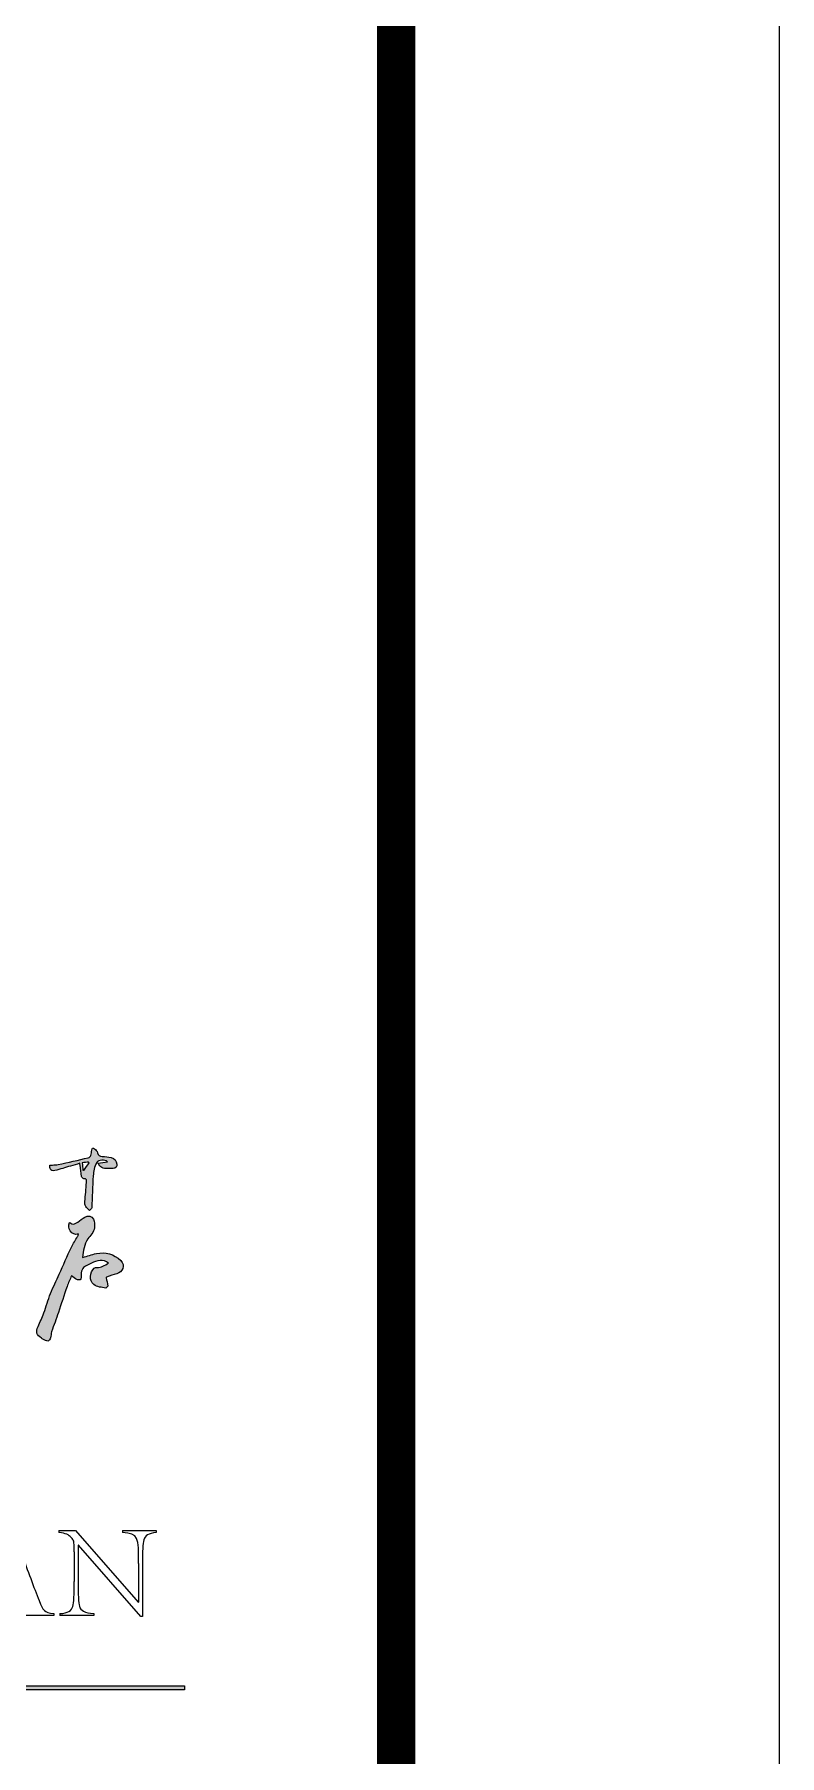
# Model space of a CAD drawing. Header units: inches. Extents: x -3272461 to -2504170, y 403793 to 1071042.
# Drawn here: x -2943617 to -2940702, y 763879 to 770612 of the extents above; entities that cross this region are included whole.
import ezdxf

# ---------------------------------------------------------------- set-up
doc = ezdxf.new("R2010")
doc.units = ezdxf.units.IN
doc.header["$LTSCALE"] = 1000
doc.header["$MEASUREMENT"] = 0
doc.layers.get('0').update_dxf_attribs({"lineweight": 18})
doc.layers.add('PUB_TITLE', color=153, linetype='Continuous', lineweight=18)
doc.layers.add('图层 1', color=7, linetype='Continuous', lineweight=18)

msp = doc.modelspace()

# ---------------------------------------------------------------- hatches: boundary and pattern name
h = msp.add_hatch(color=256)
edge = h.paths.add_edge_path(flags=0)
edge.add_spline(control_points=[(-2943316.7, 766218.2), (-2943328, 766220.7), (-2943339.6, 766223.5), (-2943351.1, 766223.2)], knot_values=[0, 0, 0, 0, 34.842868, 34.842868, 34.842868, 34.842868], weights=[1, 1, 1, 1], degree=3, periodic=0)
edge.add_spline(control_points=[(-2943351.1, 766223.2), (-2943362.5, 766223), (-2943367.3, 766226.7), (-2943370, 766237.5)], knot_values=[0, 0, 0, 0, 26.477189, 26.477189, 26.477189, 26.477189], weights=[1, 1, 1, 1], degree=3, periodic=0)
edge.add_spline(control_points=[(-2943370, 766237.5), (-2943371.6, 766243.4), (-2943376.8, 766248.9), (-2943381.6, 766253)], knot_values=[0, 0, 0, 0, 19.651519, 19.651519, 19.651519, 19.651519], weights=[1, 1, 1, 1], degree=3, periodic=0)
edge.add_spline(control_points=[(-2943381.6, 766253), (-2943387.6, 766258), (-2943391.8, 766255.2), (-2943392.7, 766247.5)], knot_values=[0, 0, 0, 0, 16.866186, 16.866186, 16.866186, 16.866186], weights=[1, 1, 1, 1], degree=3, periodic=0)
edge.add_spline(control_points=[(-2943392.7, 766247.5), (-2943393.4, 766240.5), (-2943393.9, 766233.2), (-2943396.2, 766226.7)], knot_values=[0, 0, 0, 0, 21.097334, 21.097334, 21.097334, 21.097334], weights=[1, 1, 1, 1], degree=3, periodic=0)
edge.add_spline(control_points=[(-2943396.2, 766226.7), (-2943397.6, 766222.9), (-2943402, 766218.5), (-2943405.9, 766217.6)], knot_values=[0, 0, 0, 0, 13.685045, 13.685045, 13.685045, 13.685045], weights=[1, 1, 1, 1], degree=3, periodic=0)
edge.add_spline(control_points=[(-2943405.9, 766217.6), (-2943445, 766208.4), (-2943484.4, 766199.9), (-2943523.7, 766191.4)], knot_values=[0, 0, 0, 0, 120.770531, 120.770531, 120.770531, 120.770531], weights=[1, 1, 1, 1], degree=3, periodic=0)
edge.add_spline(control_points=[(-2943523.7, 766191.4), (-2943530.9, 766189.9), (-2943538.4, 766189.7), (-2943545.7, 766189.1)], knot_values=[0, 0, 0, 0, 22.133973, 22.133973, 22.133973, 22.133973], weights=[1, 1, 1, 1], degree=3, periodic=0)
edge.add_spline(control_points=[(-2943545.7, 766189.1), (-2943549.2, 766188.7), (-2943552.7, 766188.9), (-2943556.3, 766188.9)], knot_values=[0, 0, 0, 0, 10.534797, 10.534797, 10.534797, 10.534797], weights=[1, 1, 1, 1], degree=3, periodic=0)
edge.add_spline(control_points=[(-2943556.3, 766188.9), (-2943556.1, 766184.6), (-2943556.8, 766179.9), (-2943555.5, 766176)], knot_values=[0, 0, 0, 0, 13.063534, 13.063534, 13.063534, 13.063534], weights=[1, 1, 1, 1], degree=3, periodic=0)
edge.add_spline(control_points=[(-2943555.5, 766176), (-2943552.5, 766166.8), (-2943544.9, 766165), (-2943536.6, 766167.3)], knot_values=[0, 0, 0, 0, 23.462993, 23.462993, 23.462993, 23.462993], weights=[1, 1, 1, 1], degree=3, periodic=0)
edge.add_spline(control_points=[(-2943536.6, 766167.3), (-2943516.2, 766173.1), (-2943496, 766179.3), (-2943475.7, 766185.3)], knot_values=[0, 0, 0, 0, 63.546038, 63.546038, 63.546038, 63.546038], weights=[1, 1, 1, 1], degree=3, periodic=0)
edge.add_spline(control_points=[(-2943475.7, 766185.3), (-2943463.7, 766188.8), (-2943451.8, 766192.3), (-2943439, 766196.1)], knot_values=[0, 0, 0, 0, 38.203146, 38.203146, 38.203146, 38.203146], weights=[1, 1, 1, 1], degree=3, periodic=0)
edge.add_spline(control_points=[(-2943439, 766196.1), (-2943438.5, 766192), (-2943438.3, 766190.3), (-2943438.1, 766188.6)], knot_values=[0, 0, 0, 0, 7.519536, 7.519536, 7.519536, 7.519536], weights=[1, 1, 1, 1], degree=3, periodic=0)
edge.add_spline(control_points=[(-2943438.1, 766188.6), (-2943436.2, 766174), (-2943434.7, 766159.3), (-2943432, 766144.8)], knot_values=[0, 0, 0, 0, 44.25842, 44.25842, 44.25842, 44.25842], weights=[1, 1, 1, 1], degree=3, periodic=0)
edge.add_spline(control_points=[(-2943432, 766144.8), (-2943431.3, 766141.1), (-2943426.4, 766135.1), (-2943423.8, 766135.4)], knot_values=[0, 0, 0, 0, 13.007165, 13.007165, 13.007165, 13.007165], weights=[1, 1, 1, 1], degree=3, periodic=0)
edge.add_spline(control_points=[(-2943423.8, 766135.4), (-2943410.7, 766136.5), (-2943412.6, 766128.5), (-2943413.3, 766120.5)], knot_values=[0, 0, 0, 0, 23.075484, 23.075484, 23.075484, 23.075484], weights=[1, 1, 1, 1], degree=3, periodic=0)
edge.add_spline(control_points=[(-2943413.3, 766120.5), (-2943415.4, 766095.9), (-2943416.8, 766071.2), (-2943419.7, 766046.8)], knot_values=[0, 0, 0, 0, 74.052964, 74.052964, 74.052964, 74.052964], weights=[1, 1, 1, 1], degree=3, periodic=0)
edge.add_spline(control_points=[(-2943419.7, 766046.8), (-2943421.6, 766031.6), (-2943412.2, 766023), (-2943401.4, 766010.8)], knot_values=[0, 0, 0, 0, 41.865386, 41.865386, 41.865386, 41.865386], weights=[1, 1, 1, 1], degree=3, periodic=0)
edge.add_spline(control_points=[(-2943401.4, 766010.8), (-2943398, 766014.9), (-2943392.8, 766018.1), (-2943392.6, 766021.7)], knot_values=[0, 0, 0, 0, 14.260985, 14.260985, 14.260985, 14.260985], weights=[1, 1, 1, 1], degree=3, periodic=0)
edge.add_spline(control_points=[(-2943392.6, 766021.7), (-2943390.4, 766063.2), (-2943389.7, 766104.9), (-2943386.8, 766146.5)], knot_values=[0, 0, 0, 0, 124.906471, 124.906471, 124.906471, 124.906471], weights=[1, 1, 1, 1], degree=3, periodic=0)
edge.add_spline(control_points=[(-2943386.8, 766146.5), (-2943385.5, 766164.4), (-2943382.7, 766182.7), (-2943372.8, 766198.8)], knot_values=[0, 0, 0, 0, 54.758291, 54.758291, 54.758291, 54.758291], weights=[1, 1, 1, 1], degree=3, periodic=0)
edge.add_spline(control_points=[(-2943372.8, 766198.8), (-2943365.9, 766209.9), (-2943341.5, 766212.7), (-2943330.3, 766201.5)], knot_values=[0, 0, 0, 0, 47.254849, 47.254849, 47.254849, 47.254849], weights=[1, 1, 1, 1], degree=3, periodic=0)
edge.add_spline(control_points=[(-2943330.3, 766201.5), (-2943343.3, 766199.9), (-2943355.1, 766198.4), (-2943367.1, 766196.9)], knot_values=[0, 0, 0, 0, 37.08, 37.08, 37.08, 37.08], weights=[1, 1, 1, 1], degree=3, periodic=0)
edge.add_spline(control_points=[(-2943367.1, 766196.9), (-2943359.8, 766180.3), (-2943347.8, 766174.4), (-2943331.5, 766175.7)], knot_values=[0, 0, 0, 0, 44.75449, 44.75449, 44.75449, 44.75449], weights=[1, 1, 1, 1], degree=3, periodic=0)
edge.add_spline(control_points=[(-2943331.5, 766175.7), (-2943323.8, 766176.3), (-2943316, 766175.8), (-2943308.2, 766175.8)], knot_values=[0, 0, 0, 0, 23.29589, 23.29589, 23.29589, 23.29589], weights=[1, 1, 1, 1], degree=3, periodic=0)
edge.add_spline(control_points=[(-2943308.2, 766175.8), (-2943298.4, 766175.8), (-2943292.1, 766183.4), (-2943293.9, 766193.2)], knot_values=[0, 0, 0, 0, 26.05493, 26.05493, 26.05493, 26.05493], weights=[1, 1, 1, 1], degree=3, periodic=0)
edge.add_spline(control_points=[(-2943293.9, 766193.2), (-2943296.4, 766206.2), (-2943303.5, 766215.3), (-2943316.7, 766218.2)], knot_values=[0, 0, 0, 0, 36.113608, 36.113608, 36.113608, 36.113608], weights=[1, 1, 1, 1], degree=3, periodic=0)
edge = h.paths.add_edge_path(flags=0)
edge.add_spline(control_points=[(-2943404.6, 766200.8), (-2943403.7, 766199.7), (-2943402.9, 766198.7), (-2943402.1, 766197.7)], knot_values=[0, 0, 0, 0, 3.92456, 3.92456, 3.92456, 3.92456], weights=[1, 1, 1, 1], degree=3, periodic=0)
edge.add_spline(control_points=[(-2943402.1, 766197.7), (-2943409.1, 766188), (-2943416.2, 766178.2), (-2943423.3, 766168.5)], knot_values=[0, 0, 0, 0, 36.100795, 36.100795, 36.100795, 36.100795], weights=[1, 1, 1, 1], degree=3, periodic=0)
edge.add_spline(control_points=[(-2943423.3, 766168.5), (-2943424.4, 766168.8), (-2943425.5, 766169.1), (-2943426.7, 766169.4)], knot_values=[0, 0, 0, 0, 3.518344, 3.518344, 3.518344, 3.518344], weights=[1, 1, 1, 1], degree=3, periodic=0)
edge.add_spline(control_points=[(-2943426.7, 766169.4), (-2943427.6, 766178.5), (-2943428.6, 766187.6), (-2943429.7, 766197.8)], knot_values=[0, 0, 0, 0, 28.483965, 28.483965, 28.483965, 28.483965], weights=[1, 1, 1, 1], degree=3, periodic=0)
edge.add_spline(control_points=[(-2943429.7, 766197.8), (-2943420.7, 766198.8), (-2943412.7, 766199.8), (-2943404.6, 766200.8)], knot_values=[0, 0, 0, 0, 25.274546, 25.274546, 25.274546, 25.274546], weights=[1, 1, 1, 1], degree=3, periodic=0)
edge = h.paths.add_edge_path(flags=0)
edge.add_spline(control_points=[(-2943428.2, 765827.8), (-2943426.7, 765853.6), (-2943421.7, 765878.1), (-2943407.6, 765899.9)], knot_values=[0, 0, 0, 0, 75.794614, 75.794614, 75.794614, 75.794614], weights=[1, 1, 1, 1], degree=3, periodic=0)
edge.add_spline(control_points=[(-2943407.6, 765899.9), (-2943398.3, 765914.2), (-2943383.7, 765925.9), (-2943382.2, 765944.1)], knot_values=[0, 0, 0, 0, 51.688747, 51.688747, 51.688747, 51.688747], weights=[1, 1, 1, 1], degree=3, periodic=0)
edge.add_spline(control_points=[(-2943382.2, 765944.1), (-2943381.3, 765955.2), (-2943382, 765967.6), (-2943386.1, 765977.6)], knot_values=[0, 0, 0, 0, 34.116049, 34.116049, 34.116049, 34.116049], weights=[1, 1, 1, 1], degree=3, periodic=0)
edge.add_spline(control_points=[(-2943386.1, 765977.6), (-2943391.7, 765990.9), (-2943407.3, 765993.5), (-2943419.4, 765985.6)], knot_values=[0, 0, 0, 0, 39.270942, 39.270942, 39.270942, 39.270942], weights=[1, 1, 1, 1], degree=3, periodic=0)
edge.add_spline(control_points=[(-2943419.4, 765985.6), (-2943428.8, 765979.3), (-2943438, 765972.7), (-2943447.2, 765966.1)], knot_values=[0, 0, 0, 0, 33.907497, 33.907497, 33.907497, 33.907497], weights=[1, 1, 1, 1], degree=3, periodic=0)
edge.add_spline(control_points=[(-2943447.2, 765966.1), (-2943457.1, 765959), (-2943467, 765953.8), (-2943478.1, 765963.9)], knot_values=[0, 0, 0, 0, 34.412729, 34.412729, 34.412729, 34.412729], weights=[1, 1, 1, 1], degree=3, periodic=0)
edge.add_spline(control_points=[(-2943478.1, 765963.9), (-2943478.4, 765964.3), (-2943479.4, 765963.9), (-2943480.1, 765963.8)], knot_values=[0, 0, 0, 0, 2.118778, 2.118778, 2.118778, 2.118778], weights=[1, 1, 1, 1], degree=3, periodic=0)
edge.add_spline(control_points=[(-2943480.1, 765963.8), (-2943481.8, 765952.7), (-2943485.5, 765942.7), (-2943476.4, 765931.3)], knot_values=[0, 0, 0, 0, 34.102346, 34.102346, 34.102346, 34.102346], weights=[1, 1, 1, 1], degree=3, periodic=0)
edge.add_spline(control_points=[(-2943476.4, 765931.3), (-2943467.8, 765920.5), (-2943459.9, 765914.6), (-2943443.9, 765920.1)], knot_values=[0, 0, 0, 0, 37.564667, 37.564667, 37.564667, 37.564667], weights=[1, 1, 1, 1], degree=3, periodic=0)
edge.add_spline(control_points=[(-2943443.9, 765920.1), (-2943446, 765914.5), (-2943446.6, 765911.8), (-2943448, 765909.4)], knot_values=[0, 0, 0, 0, 11.444245, 11.444245, 11.444245, 11.444245], weights=[1, 1, 1, 1], degree=3, periodic=0)
edge.add_spline(control_points=[(-2943448, 765909.4), (-2943456, 765895.5), (-2943465.3, 765882.2), (-2943472.1, 765867.7)], knot_values=[0, 0, 0, 0, 48.224772, 48.224772, 48.224772, 48.224772], weights=[1, 1, 1, 1], degree=3, periodic=0)
edge.add_spline(control_points=[(-2943472.1, 765867.7), (-2943488.5, 765833), (-2943503.5, 765797.6), (-2943519.3, 765762.5)], knot_values=[0, 0, 0, 0, 115.268592, 115.268592, 115.268592, 115.268592], weights=[1, 1, 1, 1], degree=3, periodic=0)
edge.add_spline(control_points=[(-2943519.3, 765762.5), (-2943530.7, 765737.1), (-2943543.3, 765712.2), (-2943553.7, 765686.4)], knot_values=[0, 0, 0, 0, 83.559607, 83.559607, 83.559607, 83.559607], weights=[1, 1, 1, 1], degree=3, periodic=0)
edge.add_spline(control_points=[(-2943553.7, 765686.4), (-2943563.6, 765661.5), (-2943570.7, 765635.6), (-2943580, 765610.5)], knot_values=[0, 0, 0, 0, 80.345641, 80.345641, 80.345641, 80.345641], weights=[1, 1, 1, 1], degree=3, periodic=0)
edge.add_spline(control_points=[(-2943580, 765610.5), (-2943586.7, 765592.4), (-2943594.8, 765574.8), (-2943602.4, 765557.1)], knot_values=[0, 0, 0, 0, 57.928285, 57.928285, 57.928285, 57.928285], weights=[1, 1, 1, 1], degree=3, periodic=0)
edge.add_spline(control_points=[(-2943602.4, 765557.1), (-2943611.9, 765535), (-2943608.8, 765525.1), (-2943588.6, 765512.5)], knot_values=[0, 0, 0, 0, 53.324417, 53.324417, 53.324417, 53.324417], weights=[1, 1, 1, 1], degree=3, periodic=0)
edge.add_spline(control_points=[(-2943588.6, 765512.5), (-2943586.6, 765511.3), (-2943585.6, 765508.3), (-2943583.6, 765507.5)], knot_values=[0, 0, 0, 0, 7.124062, 7.124062, 7.124062, 7.124062], weights=[1, 1, 1, 1], degree=3, periodic=0)
edge.add_spline(control_points=[(-2943583.6, 765507.5), (-2943577.1, 765504.5), (-2943570.3, 765500.3), (-2943563.7, 765500.4)], knot_values=[0, 0, 0, 0, 21.308546, 21.308546, 21.308546, 21.308546], weights=[1, 1, 1, 1], degree=3, periodic=0)
edge.add_spline(control_points=[(-2943563.7, 765500.4), (-2943560.3, 765500.5), (-2943555.7, 765508.3), (-2943554, 765513.4)], knot_values=[0, 0, 0, 0, 16.721871, 16.721871, 16.721871, 16.721871], weights=[1, 1, 1, 1], degree=3, periodic=0)
edge.add_spline(control_points=[(-2943554, 765513.4), (-2943551.5, 765520.9), (-2943552, 765529.5), (-2943549.5, 765537)], knot_values=[0, 0, 0, 0, 24.124804, 24.124804, 24.124804, 24.124804], weights=[1, 1, 1, 1], degree=3, periodic=0)
edge.add_spline(control_points=[(-2943549.5, 765537), (-2943540.9, 765562.4), (-2943531.3, 765587.3), (-2943522.7, 765612.6)], knot_values=[0, 0, 0, 0, 80.098623, 80.098623, 80.098623, 80.098623], weights=[1, 1, 1, 1], degree=3, periodic=0)
edge.add_spline(control_points=[(-2943522.7, 765612.6), (-2943511.3, 765646.3), (-2943500.8, 765680.4), (-2943489.2, 765714.1)], knot_values=[0, 0, 0, 0, 106.916061, 106.916061, 106.916061, 106.916061], weights=[1, 1, 1, 1], degree=3, periodic=0)
edge.add_spline(control_points=[(-2943489.2, 765714.1), (-2943484.3, 765728.2), (-2943477.6, 765741.7), (-2943471.4, 765756.4)], knot_values=[0, 0, 0, 0, 45.95587, 45.95587, 45.95587, 45.95587], weights=[1, 1, 1, 1], degree=3, periodic=0)
edge.add_spline(control_points=[(-2943471.4, 765756.4), (-2943463.7, 765750.7), (-2943457.9, 765745.2), (-2943451, 765741.5)], knot_values=[0, 0, 0, 0, 25.260704, 25.260704, 25.260704, 25.260704], weights=[1, 1, 1, 1], degree=3, periodic=0)
edge.add_spline(control_points=[(-2943451, 765741.5), (-2943447.4, 765739.5), (-2943441.8, 765739.2), (-2943437.7, 765740.4)], knot_values=[0, 0, 0, 0, 13.648132, 13.648132, 13.648132, 13.648132], weights=[1, 1, 1, 1], degree=3, periodic=0)
edge.add_spline(control_points=[(-2943437.7, 765740.4), (-2943435.5, 765741), (-2943433.9, 765746.3), (-2943433.6, 765749.6)], knot_values=[0, 0, 0, 0, 10.468751, 10.468751, 10.468751, 10.468751], weights=[1, 1, 1, 1], degree=3, periodic=0)
edge.add_spline(control_points=[(-2943433.6, 765749.6), (-2943433, 765755.6), (-2943434.9, 765761.9), (-2943433.5, 765767.5)], knot_values=[0, 0, 0, 0, 17.955761, 17.955761, 17.955761, 17.955761], weights=[1, 1, 1, 1], degree=3, periodic=0)
edge.add_spline(control_points=[(-2943433.5, 765767.5), (-2943431.6, 765775), (-2943429.6, 765785.1), (-2943424.1, 765788.6)], knot_values=[0, 0, 0, 0, 23.545532, 23.545532, 23.545532, 23.545532], weights=[1, 1, 1, 1], degree=3, periodic=0)
edge.add_spline(control_points=[(-2943424.1, 765788.6), (-2943404.4, 765800.9), (-2943383.8, 765812.2), (-2943360.1, 765815.4)], knot_values=[0, 0, 0, 0, 69.953017, 69.953017, 69.953017, 69.953017], weights=[1, 1, 1, 1], degree=3, periodic=0)
edge.add_spline(control_points=[(-2943360.1, 765815.4), (-2943348.3, 765817), (-2943337.1, 765815.3), (-2943326.9, 765804.9)], knot_values=[0, 0, 0, 0, 36.298344, 36.298344, 36.298344, 36.298344], weights=[1, 1, 1, 1], degree=3, periodic=0)
edge.add_spline(control_points=[(-2943326.9, 765804.9), (-2943342.3, 765798.5), (-2943354.3, 765787.2), (-2943371.7, 765789)], knot_values=[0, 0, 0, 0, 48.279492, 48.279492, 48.279492, 48.279492], weights=[1, 1, 1, 1], degree=3, periodic=0)
edge.add_spline(control_points=[(-2943371.7, 765789), (-2943375.1, 765789.3), (-2943379.7, 765787.7), (-2943382.4, 765785.3)], knot_values=[0, 0, 0, 0, 11.63689, 11.63689, 11.63689, 11.63689], weights=[1, 1, 1, 1], degree=3, periodic=0)
edge.add_spline(control_points=[(-2943382.4, 765785.3), (-2943400.1, 765769.6), (-2943404.5, 765737.6), (-2943384.8, 765721.7)], knot_values=[0, 0, 0, 0, 71.808373, 71.808373, 71.808373, 71.808373], weights=[1, 1, 1, 1], degree=3, periodic=0)
edge.add_spline(control_points=[(-2943384.8, 765721.7), (-2943370.9, 765710.6), (-2943353.7, 765711.5), (-2943337.8, 765707.9)], knot_values=[0, 0, 0, 0, 49.566485, 49.566485, 49.566485, 49.566485], weights=[1, 1, 1, 1], degree=3, periodic=0)
edge.add_spline(control_points=[(-2943337.8, 765707.9), (-2943335.7, 765707.4), (-2943329.5, 765713.5), (-2943329.8, 765716)], knot_values=[0, 0, 0, 0, 12.091291, 12.091291, 12.091291, 12.091291], weights=[1, 1, 1, 1], degree=3, periodic=0)
edge.add_spline(control_points=[(-2943329.8, 765716), (-2943330.9, 765726.7), (-2943333.7, 765737.2), (-2943336, 765747.8)], knot_values=[0, 0, 0, 0, 32.399498, 32.399498, 32.399498, 32.399498], weights=[1, 1, 1, 1], degree=3, periodic=0)
edge.add_spline(control_points=[(-2943336, 765747.8), (-2943337.6, 765748.8), (-2943336.1, 765750.5), (-2943334.3, 765751.1)], knot_values=[0, 0, 0, 0, 4.786292, 4.786292, 4.786292, 4.786292], weights=[1, 1, 1, 1], degree=3, periodic=0)
edge.add_spline(control_points=[(-2943334.3, 765751.1), (-2943320.9, 765755.6), (-2943307.7, 765760.8), (-2943294.1, 765764.1)], knot_values=[0, 0, 0, 0, 42.261771, 42.261771, 42.261771, 42.261771], weights=[1, 1, 1, 1], degree=3, periodic=0)
edge.add_spline(control_points=[(-2943294.1, 765764.1), (-2943272.1, 765769.6), (-2943258.9, 765795.8), (-2943279.1, 765815.6)], knot_values=[0, 0, 0, 0, 66.352598, 66.352598, 66.352598, 66.352598], weights=[1, 1, 1, 1], degree=3, periodic=0)
edge.add_spline(control_points=[(-2943279.1, 765815.6), (-2943306.2, 765842), (-2943338.3, 765850.1), (-2943374.5, 765842.8)], knot_values=[0, 0, 0, 0, 103.588255, 103.588255, 103.588255, 103.588255], weights=[1, 1, 1, 1], degree=3, periodic=0)
edge.add_spline(control_points=[(-2943374.5, 765842.8), (-2943392.2, 765839.3), (-2943409.5, 765833.1), (-2943428.2, 765827.8)], knot_values=[0, 0, 0, 0, 55.845286, 55.845286, 55.845286, 55.845286], weights=[1, 1, 1, 1], degree=3, periodic=0)
msp.add_hatch(color=256).paths.add_polyline_path([(-2944218.4, 764152.3), (-2943029.6, 764152.3), (-2943029.6, 764136.3), (-2944218.4, 764136.3)], flags=0)

# ---------------------------------------------------------------- linework, layer by layer
for p, q in [((-2943521.1, 764759), (-2943521.1, 764751.6)), ((-2943271.6, 764759), (-2943271.6, 764751.6)), ((-2943140, 764759), (-2943140, 764751.6)), ((-2943460.6, 764675.7), (-2943460.6, 764560.5)), ((-2943445.8, 764701.7), (-2943445.8, 764560.5)), ((-2943209, 764630), (-2943209, 764478.7)), ((-2943194.1, 764630), (-2943194.1, 764423)), ((-2943541.3, 764434.1), (-2943541.3, 764426.7)), ((-2943516.9, 764434.1), (-2943516.9, 764426.7)), ((-2943384.7, 764434.1), (-2943384.7, 764426.7))]:
    msp.add_line(p, q)
at = {"lineweight": 0}
for p, q in [((-2944218.4, 764152.3), (-2943029.6, 764152.3)), ((-2943029.6, 764136.3), (-2944218.4, 764136.3))]:
    msp.add_line(p, q, dxfattribs=at)
for points in [[(-2943523.7, 766191.4), (-2943484.4, 766199.9), (-2943445, 766208.4), (-2943405.9, 766217.6)], [(-2943405.9, 766217.6), (-2943402, 766218.5), (-2943397.6, 766222.9), (-2943396.2, 766226.7)], [(-2943396.2, 766226.7), (-2943393.9, 766233.2), (-2943393.4, 766240.5), (-2943392.7, 766247.5)], [(-2943392.7, 766247.5), (-2943391.8, 766255.2), (-2943387.6, 766258), (-2943381.6, 766253)], [(-2943381.6, 766253), (-2943376.8, 766248.9), (-2943371.6, 766243.4), (-2943370, 766237.5)], [(-2943370, 766237.5), (-2943367.3, 766226.7), (-2943362.5, 766223), (-2943351.1, 766223.2)], [(-2943351.1, 766223.2), (-2943339.6, 766223.5), (-2943328, 766220.7), (-2943316.7, 766218.2)], [(-2943316.7, 766218.2), (-2943303.5, 766215.3), (-2943296.4, 766206.2), (-2943293.9, 766193.2)], [(-2943556.3, 766188.9), (-2943552.7, 766188.9), (-2943549.2, 766188.7), (-2943545.7, 766189.1)], [(-2943555.5, 766176), (-2943556.8, 766179.9), (-2943556.1, 766184.6), (-2943556.3, 766188.9)], [(-2943536.6, 766167.3), (-2943544.9, 766165), (-2943552.5, 766166.8), (-2943555.5, 766176)], [(-2943545.7, 766189.1), (-2943538.4, 766189.7), (-2943530.9, 766189.9), (-2943523.7, 766191.4)], [(-2943475.7, 766185.3), (-2943496, 766179.3), (-2943516.2, 766173.1), (-2943536.6, 766167.3)], [(-2943439, 766196.1), (-2943451.8, 766192.3), (-2943463.7, 766188.8), (-2943475.7, 766185.3)], [(-2943438.1, 766188.6), (-2943438.3, 766190.3), (-2943438.5, 766192), (-2943439, 766196.1)], [(-2943432, 766144.8), (-2943434.7, 766159.3), (-2943436.2, 766174), (-2943438.1, 766188.6)], [(-2943404.6, 766200.8), (-2943412.7, 766199.8), (-2943420.7, 766198.8), (-2943429.7, 766197.8)], [(-2943429.7, 766197.8), (-2943428.6, 766187.6), (-2943427.6, 766178.5), (-2943426.7, 766169.4)], [(-2943426.7, 766169.4), (-2943425.5, 766169.1), (-2943424.4, 766168.8), (-2943423.3, 766168.5)], [(-2943423.3, 766168.5), (-2943416.2, 766178.2), (-2943409.1, 766188), (-2943402.1, 766197.7)], [(-2943402.1, 766197.7), (-2943402.9, 766198.7), (-2943403.7, 766199.7), (-2943404.6, 766200.8)], [(-2943386.8, 766146.5), (-2943389.7, 766104.9), (-2943390.4, 766063.2), (-2943392.6, 766021.7)], [(-2943372.8, 766198.8), (-2943382.7, 766182.7), (-2943385.5, 766164.4), (-2943386.8, 766146.5)], [(-2943330.3, 766201.5), (-2943341.5, 766212.7), (-2943365.9, 766209.9), (-2943372.8, 766198.8)], [(-2943367.1, 766196.9), (-2943355.1, 766198.4), (-2943343.3, 766199.9), (-2943330.3, 766201.5)], [(-2943331.5, 766175.7), (-2943347.8, 766174.4), (-2943359.8, 766180.3), (-2943367.1, 766196.9)], [(-2943308.2, 766175.8), (-2943316, 766175.8), (-2943323.8, 766176.3), (-2943331.5, 766175.7)], [(-2943293.9, 766193.2), (-2943292.1, 766183.4), (-2943298.4, 766175.8), (-2943308.2, 766175.8)], [(-2943423.8, 766135.4), (-2943426.4, 766135.1), (-2943431.3, 766141.1), (-2943432, 766144.8)], [(-2943413.3, 766120.5), (-2943412.6, 766128.5), (-2943410.7, 766136.5), (-2943423.8, 766135.4)], [(-2943419.7, 766046.8), (-2943416.8, 766071.2), (-2943415.4, 766095.9), (-2943413.3, 766120.5)], [(-2943401.4, 766010.8), (-2943412.2, 766023), (-2943421.6, 766031.6), (-2943419.7, 766046.8)], [(-2943392.6, 766021.7), (-2943392.8, 766018.1), (-2943398, 766014.9), (-2943401.4, 766010.8)], [(-2943476.4, 765931.3), (-2943485.5, 765942.7), (-2943481.8, 765952.7), (-2943480.1, 765963.8)], [(-2943480.1, 765963.8), (-2943479.4, 765963.9), (-2943478.4, 765964.3), (-2943478.1, 765963.9)], [(-2943478.1, 765963.9), (-2943467, 765953.8), (-2943457.1, 765959), (-2943447.2, 765966.1)], [(-2943447.2, 765966.1), (-2943438, 765972.7), (-2943428.8, 765979.3), (-2943419.4, 765985.6)], [(-2943419.4, 765985.6), (-2943407.3, 765993.5), (-2943391.7, 765990.9), (-2943386.1, 765977.6)], [(-2943382.2, 765944.1), (-2943383.7, 765925.9), (-2943398.3, 765914.2), (-2943407.6, 765899.9)], [(-2943386.1, 765977.6), (-2943382, 765967.6), (-2943381.3, 765955.2), (-2943382.2, 765944.1)], [(-2943443.9, 765920.1), (-2943459.9, 765914.6), (-2943467.8, 765920.5), (-2943476.4, 765931.3)], [(-2943472.1, 765867.7), (-2943465.3, 765882.2), (-2943456, 765895.5), (-2943448, 765909.4)], [(-2943448, 765909.4), (-2943446.6, 765911.8), (-2943446, 765914.5), (-2943443.9, 765920.1)], [(-2943407.6, 765899.9), (-2943421.7, 765878.1), (-2943426.7, 765853.6), (-2943428.2, 765827.8)], [(-2943519.3, 765762.5), (-2943503.5, 765797.6), (-2943488.5, 765833), (-2943472.1, 765867.7)], [(-2943428.2, 765827.8), (-2943409.5, 765833.1), (-2943392.2, 765839.3), (-2943374.5, 765842.8)], [(-2943360.1, 765815.4), (-2943383.8, 765812.2), (-2943404.4, 765800.9), (-2943424.1, 765788.6)], [(-2943374.5, 765842.8), (-2943338.3, 765850.1), (-2943306.2, 765842), (-2943279.1, 765815.6)], [(-2943326.9, 765804.9), (-2943337.1, 765815.3), (-2943348.3, 765817), (-2943360.1, 765815.4)], [(-2943279.1, 765815.6), (-2943258.9, 765795.8), (-2943272.1, 765769.6), (-2943294.1, 765764.1)], [(-2943553.7, 765686.4), (-2943543.3, 765712.2), (-2943530.7, 765737.1), (-2943519.3, 765762.5)], [(-2943471.4, 765756.4), (-2943477.6, 765741.7), (-2943484.3, 765728.2), (-2943489.2, 765714.1)], [(-2943451, 765741.5), (-2943457.9, 765745.2), (-2943463.7, 765750.7), (-2943471.4, 765756.4)], [(-2943433.6, 765749.6), (-2943433.9, 765746.3), (-2943435.5, 765741), (-2943437.7, 765740.4)], [(-2943433.5, 765767.5), (-2943434.9, 765761.9), (-2943433, 765755.6), (-2943433.6, 765749.6)], [(-2943424.1, 765788.6), (-2943429.6, 765785.1), (-2943431.6, 765775), (-2943433.5, 765767.5)], [(-2943384.8, 765721.7), (-2943404.5, 765737.6), (-2943400.1, 765769.6), (-2943382.4, 765785.3)], [(-2943382.4, 765785.3), (-2943379.7, 765787.7), (-2943375.1, 765789.3), (-2943371.7, 765789)], [(-2943371.7, 765789), (-2943354.3, 765787.2), (-2943342.3, 765798.5), (-2943326.9, 765804.9)], [(-2943334.3, 765751.1), (-2943336.1, 765750.5), (-2943337.6, 765748.8), (-2943336, 765747.8)], [(-2943336, 765747.8), (-2943333.7, 765737.2), (-2943330.9, 765726.7), (-2943329.8, 765716)], [(-2943294.1, 765764.1), (-2943307.7, 765760.8), (-2943320.9, 765755.6), (-2943334.3, 765751.1)], [(-2943580, 765610.5), (-2943570.7, 765635.6), (-2943563.6, 765661.5), (-2943553.7, 765686.4)], [(-2943489.2, 765714.1), (-2943500.8, 765680.4), (-2943511.3, 765646.3), (-2943522.7, 765612.6)], [(-2943437.7, 765740.4), (-2943441.8, 765739.2), (-2943447.4, 765739.5), (-2943451, 765741.5)], [(-2943337.8, 765707.9), (-2943353.7, 765711.5), (-2943370.9, 765710.6), (-2943384.8, 765721.7)], [(-2943329.8, 765716), (-2943329.5, 765713.5), (-2943335.7, 765707.4), (-2943337.8, 765707.9)], [(-2943602.4, 765557.1), (-2943594.8, 765574.8), (-2943586.7, 765592.4), (-2943580, 765610.5)], [(-2943522.7, 765612.6), (-2943531.3, 765587.3), (-2943540.9, 765562.4), (-2943549.5, 765537)], [(-2943588.6, 765512.5), (-2943608.8, 765525.1), (-2943611.9, 765535), (-2943602.4, 765557.1)], [(-2943583.6, 765507.5), (-2943585.6, 765508.3), (-2943586.6, 765511.3), (-2943588.6, 765512.5)], [(-2943563.7, 765500.4), (-2943570.3, 765500.3), (-2943577.1, 765504.5), (-2943583.6, 765507.5)], [(-2943554, 765513.4), (-2943555.7, 765508.3), (-2943560.3, 765500.5), (-2943563.7, 765500.4)], [(-2943549.5, 765537), (-2943552, 765529.5), (-2943551.5, 765520.9), (-2943554, 765513.4)], [(-2943521.1, 764759), (-2943521.1, 764759), (-2943455.8, 764759), (-2943455.8, 764759)], [(-2943472.8, 764732), (-2943481.9, 764742.6), (-2943493, 764748.4), (-2943521.1, 764751.6)], [(-2943455.8, 764759), (-2943455.8, 764759), (-2943210.6, 764478.7), (-2943210.6, 764478.7)], [(-2943271.6, 764759), (-2943271.6, 764759), (-2943140, 764759), (-2943140, 764759)], [(-2943209, 764630), (-2943209, 764733.5), (-2943209.5, 764747.4), (-2943271.6, 764751.6)], [(-2943140, 764751.6), (-2943170.7, 764748.9), (-2943184, 764738.9), (-2943188.8, 764723.5)], [(-2943667.1, 764668.8), (-2943642.7, 764602.4), (-2943618.8, 764536.1), (-2943598.6, 764485.1)], [(-2943460.6, 764675.7), (-2943460.6, 764722.9), (-2943463.3, 764720.3), (-2943472.8, 764732)], [(-2943200, 764423), (-2943200, 764423), (-2943444.7, 764701.7), (-2943444.7, 764701.7)], [(-2943444.7, 764701.7), (-2943444.7, 764701.7), (-2943445.8, 764701.7), (-2943445.8, 764701.7)], [(-2943188.8, 764723.5), (-2943193.6, 764707), (-2943194.1, 764679.9), (-2943194.1, 764630)], [(-2943466.5, 764461.7), (-2943462.2, 764477.7), (-2943460.6, 764506.9), (-2943460.6, 764560.5)], [(-2943445.8, 764560.5), (-2943445.2, 764506.9), (-2943444.7, 764477.7), (-2943441, 764462.8)], [(-2943598.6, 764485.1), (-2943582.7, 764445.8), (-2943578.4, 764440), (-2943541.3, 764434.1)], [(-2943441, 764462.8), (-2943436.2, 764446.3), (-2943420.3, 764436.8), (-2943384.7, 764434.1)], [(-2943210.6, 764478.7), (-2943210.6, 764478.7), (-2943209, 764478.7), (-2943209, 764478.7)], [(-2943541.3, 764426.7), (-2943541.3, 764426.7), (-2943662.8, 764426.7), (-2943662.8, 764426.7)], [(-2943384.7, 764426.7), (-2943384.7, 764426.7), (-2943516.9, 764426.7), (-2943516.9, 764426.7)], [(-2943516.9, 764434.1), (-2943485.6, 764436.2), (-2943470.7, 764446.9), (-2943466.5, 764461.7)], [(-2943194.1, 764423), (-2943194.1, 764423), (-2943200, 764423), (-2943200, 764423)]]:
    msp.add_open_spline(points, degree=3)
at = {"layer": 'PUB_TITLE'}
msp.add_lwpolyline([(-2940702.2, 711130.6), (-2940702.2, 774130.6), (-3029802.2, 774130.6), (-3029802.2, 711130.6)], close=True, dxfattribs=at)
msp.add_lwpolyline([(-2942202.2, 712630.6, 150, 150, 0), (-2942202.2, 772630.6, 150, 150, 0), (-3026052.2, 772630.6, 150, 150, 0), (-3026052.2, 712630.6, 150, 150, 0)], format="xyseb", close=True, dxfattribs=at)
at = {"layer": '图层 1', "lineweight": 0}
msp.add_line((-2943029.6, 764152.3), (-2943029.6, 764136.3), dxfattribs=at)

doc.saveas('drawing.dxf')
